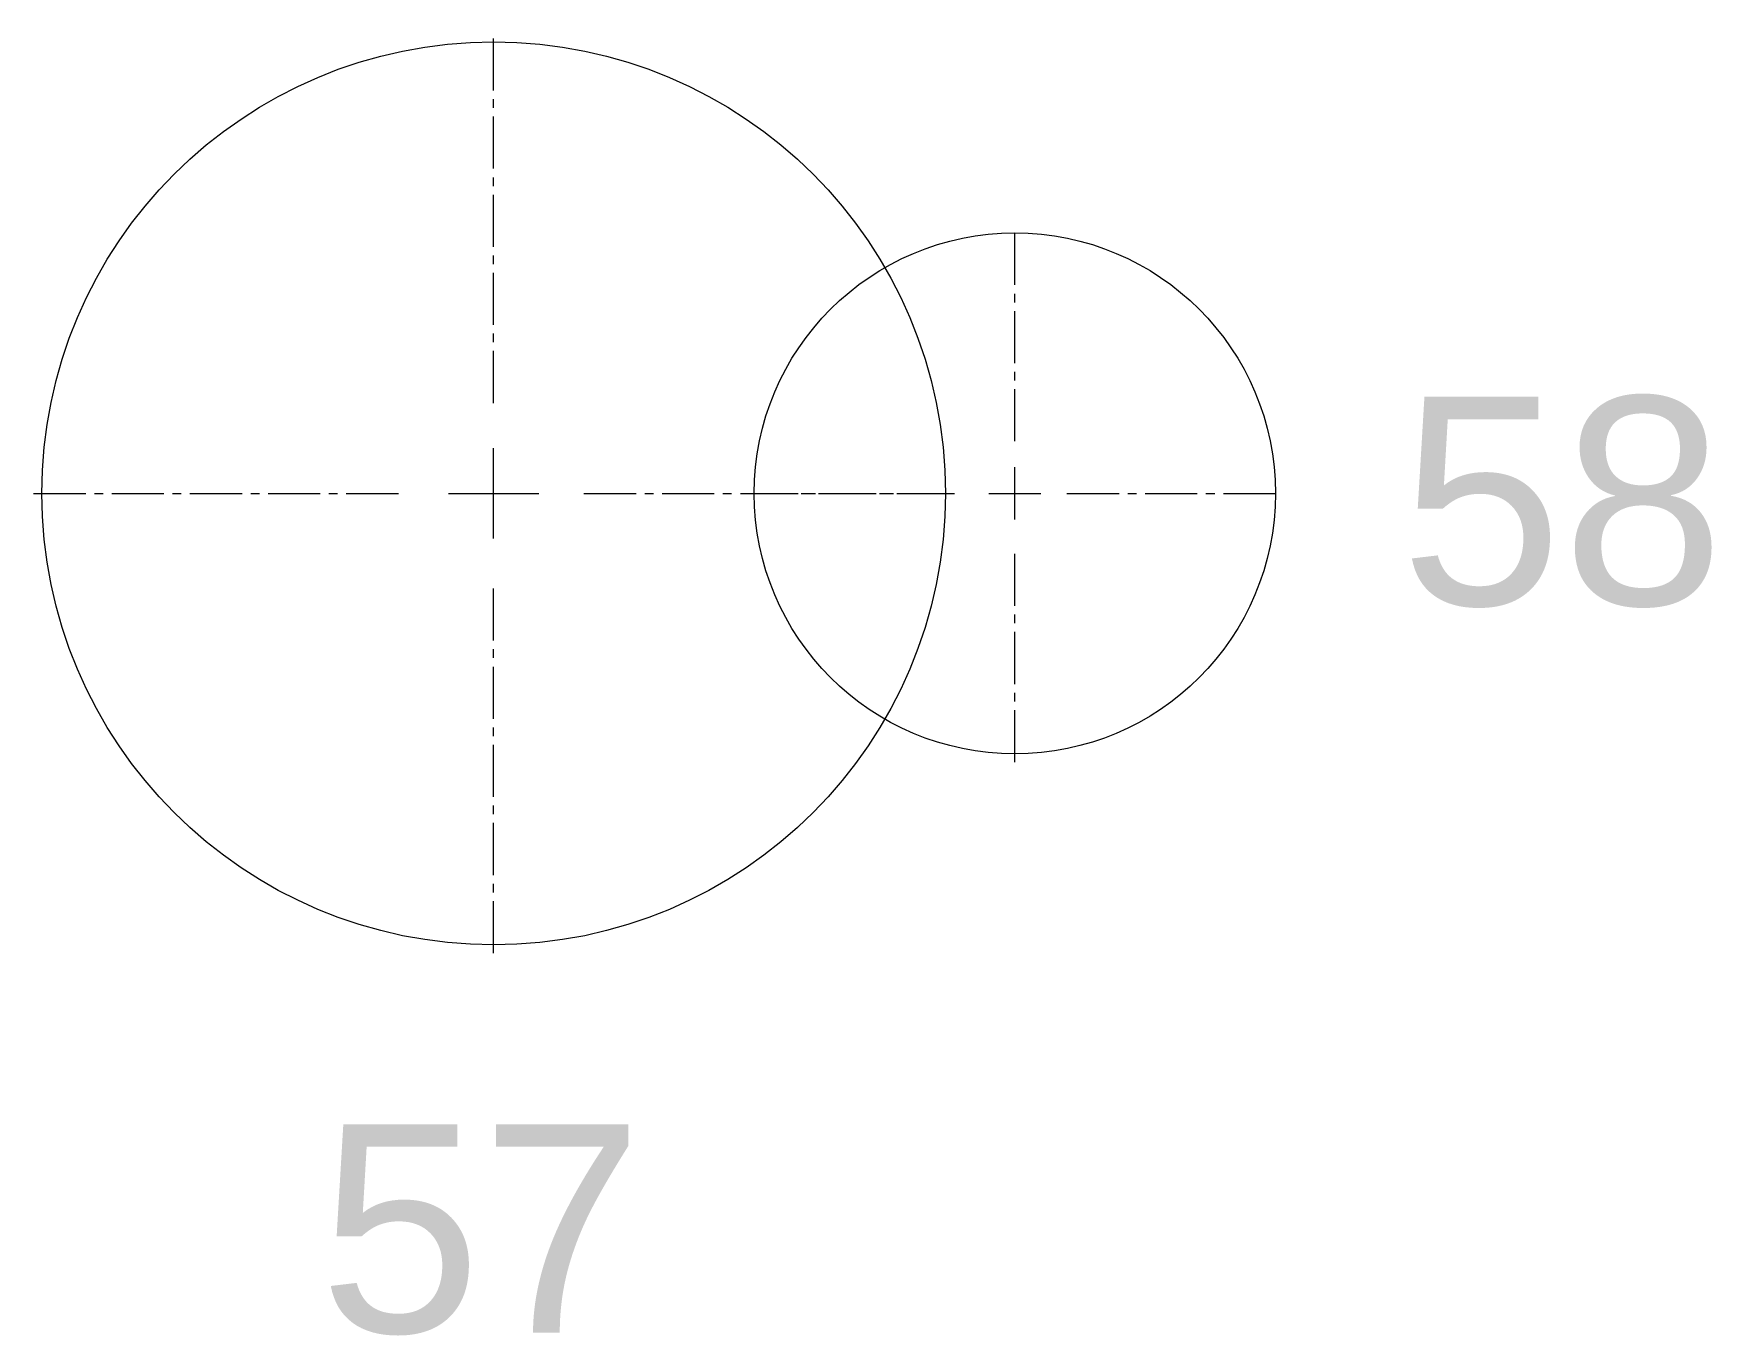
# Model space of a CAD drawing. Header units: inches. Extents: x 421.9 to 446, y 173.9 to 192.7.
import ezdxf
from ezdxf.enums import TextEntityAlignment as Align

# ---------------------------------------------------------------- set-up
doc = ezdxf.new("R2010")
doc.units = ezdxf.units.IN
doc.header["$MEASUREMENT"] = 0
doc.linetypes.add('CENTER2', pattern=[1.125, 0.75, -0.125, 0.125, -0.125])
doc.layers.get('0').update_dxf_attribs({"color": 250, "lineweight": 9})
doc.layers.add('E102-2nd-floor-electrical', color=7, linetype='Continuous', lineweight=9)
doc.layers.get('0').off()
doc.styles.add('Reg', font='Arial.ttf', dxfattribs={"height": 3})

# ---------------------------------------------------------------- blocks, each defined once
blk = doc.blocks.new('*U1')
at = {"layer": 'E102-2nd-floor-electrical', "color": 0, "linetype": 'CENTER2', "transparency": 16777216}
for p, q in [((0, 0.75), (0, 3.87)), ((-3.87, 0), (-0.75, 0)), ((0.75, 0), (3.87, 0)), ((0, -3.87), (0, -0.75))]:
    blk.add_line(p, q, dxfattribs=at)
at = {"layer": 'E102-2nd-floor-electrical', "color": 0, "linetype": 'Continuous', "transparency": 16777216}
for p, q in [((0, -0.375), (0, 0.375)), ((-0.375, 0), (0.375, 0))]:
    blk.add_line(p, q, dxfattribs=at)
blk = doc.blocks.new('duplex')
at = {"style": 'Reg'}
blk.add_attdef('ID', text='', height=3, dxfattribs=at).set_placement((292.549, 61.462), align=Align.MIDDLE_CENTER)
blk = doc.blocks.new('id-58-led-wr')
at = {"layer": 'E102-2nd-floor-electrical'}
blk.add_circle((393.507, 213.284), 3.75, dxfattribs=at)
at = {"layer": 'E102-2nd-floor-electrical', "linetype": 'CENTER2'}
blk.add_blockref('*U1', (393.507, 213.284), dxfattribs=at)
at = {"layer": 'E102-2nd-floor-electrical'}
blk.add_blockref('duplex', (108.834, 151.714), dxfattribs=at).add_auto_attribs({'ID': '58'})
blk = doc.blocks.new('*U3')
at = {"layer": 'E102-2nd-floor-electrical', "color": 0, "linetype": 'CENTER2', "transparency": 16777216}
for p, q in [((0, 1.3), (0, 6.62)), ((-6.62, 0), (-1.3, 0)), ((1.3, 0), (6.62, 0)), ((0, -6.62), (0, -1.3))]:
    blk.add_line(p, q, dxfattribs=at)
at = {"layer": 'E102-2nd-floor-electrical', "color": 0, "linetype": 'Continuous', "transparency": 16777216}
for p, q in [((0, -0.65), (0, 0.65)), ((-0.65, 0), (0.65, 0))]:
    blk.add_line(p, q, dxfattribs=at)
blk = doc.blocks.new('id-57-13inch-wr')
at = {"layer": 'E102-2nd-floor-electrical'}
blk.add_circle((-35.159, 13.702), 6.5, dxfattribs=at)
at = {"layer": 'E102-2nd-floor-electrical', "linetype": 'CENTER2'}
blk.add_blockref('*U3', (-35.159, 13.702), dxfattribs=at)
at = {"layer": 'E102-2nd-floor-electrical'}
blk.add_blockref('duplex', (-327.888, -58.342), dxfattribs=at).add_auto_attribs({'ID': '57'})

msp = doc.modelspace()

# ---------------------------------------------------------------- block references
for name, p in [('id-57-13inch-wr', (463.664, 172.357)), ('id-58-led-wr', (42.498, -27.225))]:
    msp.add_blockref(name, p)

doc.saveas('drawing.dxf')
